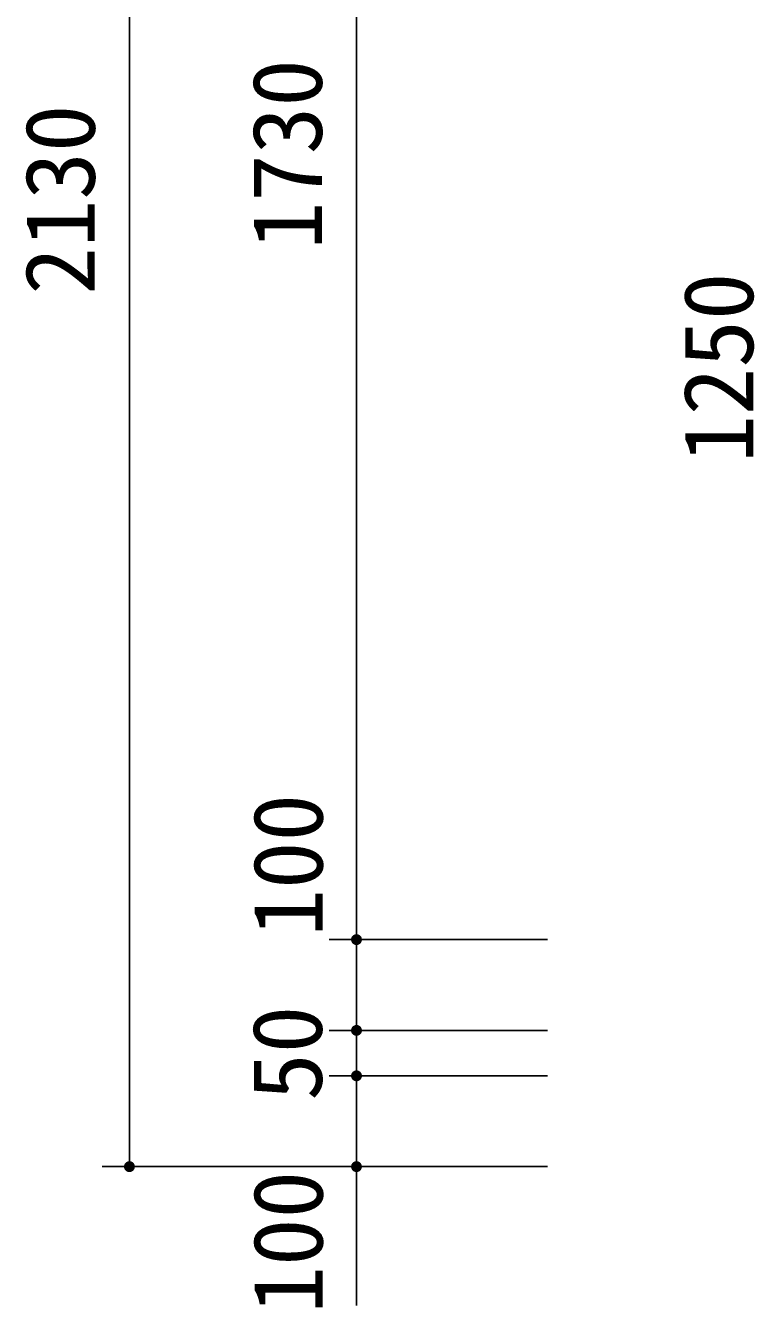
# Model space of a CAD drawing. Units: millimetres, scale not verified. Extents: x -8910 to 8910, y -6308 to 6308.
# Drawn here: x -517 to 285, y -3019 to -1608 of the extents above; entities that cross this region are included whole.
import ezdxf
from ezdxf.enums import TextEntityAlignment as Align

# ---------------------------------------------------------------- set-up
doc = ezdxf.new("R2010")
doc.units = ezdxf.units.MM
doc.header["$LTSCALE"] = 30
doc.layers.add('0-0_製作', color=5, linetype='Continuous', lineweight=25)
doc.layers.add('0-5_空気管', color=3, linetype='Continuous', lineweight=25)
doc.styles.add('ＭＳ ゴシック', font='')
doc.styles.get('ＭＳ ゴシック').set_extended_font_data('MS Gothic')

msp = doc.modelspace()

# ---------------------------------------------------------------- linework, layer by layer
at = {"layer": '0-0_製作', "color": 2}
for p, q in [((-182.66, -2614.39), (57.49, -2614.39)), ((-182.66, -2714.39), (57.49, -2714.39)), ((-182.66, -2764.39), (57.49, -2764.39)), ((-432.66, -2864.39), (-152.66, -2864.39)), ((-182.66, -2864.39), (57.49, -2864.39)), ((-152.66, -2864.39), (-152.66, -3017.44))]:
    msp.add_line(p, q, dxfattribs=at)
at = {"layer": '0-0_製作'}
for points in [[(-158.64, -2614.01), (-152.66, -2608.39), (-152.66, -2614.39)], [(-158.55, -2613.26), (-152.66, -2608.39), (-158.64, -2614.01)], [(-158.36, -2612.53), (-152.66, -2608.39), (-158.55, -2613.26)], [(-158.09, -2611.83), (-152.66, -2608.39), (-158.36, -2612.53)], [(-157.72, -2611.17), (-152.66, -2608.39), (-158.09, -2611.83)], [(-157.28, -2610.56), (-152.66, -2608.39), (-157.72, -2611.17)], [(-156.76, -2610.01), (-152.66, -2608.39), (-157.28, -2610.56)], [(-156.18, -2609.53), (-152.66, -2608.39), (-156.76, -2610.01)], [(-155.55, -2609.13), (-152.66, -2608.39), (-156.18, -2609.53)], [(-154.86, -2608.81), (-152.66, -2608.39), (-155.55, -2609.13)], [(-154.15, -2608.58), (-152.66, -2608.39), (-154.86, -2608.81)], [(-153.41, -2608.43), (-152.66, -2608.39), (-154.15, -2608.58)], [(-152.66, -2608.39), (-146.66, -2614.39), (-152.66, -2614.39)], [(-152.66, -2608.39), (-146.7, -2613.64), (-146.66, -2614.39)], [(-152.66, -2608.39), (-146.84, -2612.9), (-146.7, -2613.64)], [(-152.66, -2608.39), (-147.08, -2612.18), (-146.84, -2612.9)], [(-152.66, -2608.39), (-147.4, -2611.5), (-147.08, -2612.18)], [(-152.66, -2608.39), (-147.8, -2610.86), (-147.4, -2611.5)], [(-152.66, -2608.39), (-148.28, -2610.28), (-147.8, -2610.86)], [(-152.66, -2608.39), (-148.83, -2609.76), (-148.28, -2610.28)], [(-152.66, -2608.39), (-149.44, -2609.32), (-148.83, -2609.76)], [(-152.66, -2608.39), (-150.1, -2608.96), (-149.44, -2609.32)], [(-152.66, -2608.39), (-150.8, -2608.68), (-150.1, -2608.96)], [(-152.66, -2608.39), (-151.53, -2608.49), (-150.8, -2608.68)], [(-152.66, -2608.39), (-152.28, -2608.4), (-151.53, -2608.49)], [(-158.64, -2614.01), (-152.66, -2614.39), (-158.66, -2614.39)], [(-158.66, -2614.39), (-152.66, -2614.39), (-158.61, -2615.14)], [(-158.61, -2615.14), (-152.66, -2614.39), (-158.47, -2615.88)], [(-158.47, -2615.88), (-152.66, -2614.39), (-158.23, -2616.6)], [(-158.23, -2616.6), (-152.66, -2614.39), (-157.91, -2617.28)], [(-157.91, -2617.28), (-152.66, -2614.39), (-157.51, -2617.91)], [(-157.51, -2617.91), (-152.66, -2614.39), (-157.03, -2618.49)], [(-157.03, -2618.49), (-152.66, -2614.39), (-156.48, -2619.01)], [(-156.48, -2619.01), (-152.66, -2614.39), (-155.87, -2619.45)], [(-155.87, -2619.45), (-152.66, -2614.39), (-155.21, -2619.82)], [(-155.21, -2619.82), (-152.66, -2614.39), (-154.51, -2620.09)], [(-154.51, -2620.09), (-152.66, -2614.39), (-153.78, -2620.28)], [(-153.78, -2620.28), (-152.66, -2614.39), (-152.66, -2620.39)], [(-153.78, -2620.28), (-152.66, -2620.39), (-153.03, -2620.38)], [(-152.66, -2614.39), (-151.9, -2620.34), (-152.66, -2620.39)], [(-152.66, -2614.39), (-151.16, -2620.2), (-151.9, -2620.34)], [(-152.66, -2614.39), (-150.45, -2619.97), (-151.16, -2620.2)], [(-152.66, -2614.39), (-149.77, -2619.65), (-150.45, -2619.97)], [(-152.66, -2614.39), (-149.13, -2619.24), (-149.77, -2619.65)], [(-152.66, -2614.39), (-148.55, -2618.76), (-149.13, -2619.24)], [(-152.66, -2614.39), (-148.03, -2618.21), (-148.55, -2618.76)], [(-152.66, -2614.39), (-147.59, -2617.6), (-148.03, -2618.21)], [(-152.66, -2614.39), (-147.23, -2616.94), (-147.59, -2617.6)], [(-152.66, -2614.39), (-146.95, -2616.24), (-147.23, -2616.94)], [(-152.66, -2614.39), (-146.76, -2615.51), (-146.95, -2616.24)], [(-152.66, -2614.39), (-146.67, -2614.76), (-146.76, -2615.51)], [(-152.66, -2614.39), (-146.66, -2614.39), (-146.67, -2614.76)], [(-158.64, -2714.01), (-152.66, -2708.39), (-152.66, -2714.39)], [(-158.55, -2713.26), (-152.66, -2708.39), (-158.64, -2714.01)], [(-158.36, -2712.53), (-152.66, -2708.39), (-158.55, -2713.26)], [(-158.09, -2711.83), (-152.66, -2708.39), (-158.36, -2712.53)], [(-157.72, -2711.17), (-152.66, -2708.39), (-158.09, -2711.83)], [(-157.28, -2710.56), (-152.66, -2708.39), (-157.72, -2711.17)], [(-156.76, -2710.01), (-152.66, -2708.39), (-157.28, -2710.56)], [(-156.18, -2709.53), (-152.66, -2708.39), (-156.76, -2710.01)], [(-155.55, -2709.13), (-152.66, -2708.39), (-156.18, -2709.53)], [(-154.86, -2708.81), (-152.66, -2708.39), (-155.55, -2709.13)], [(-154.15, -2708.58), (-152.66, -2708.39), (-154.86, -2708.81)], [(-153.41, -2708.43), (-152.66, -2708.39), (-154.15, -2708.58)], [(-152.66, -2708.39), (-146.66, -2714.39), (-152.66, -2714.39)], [(-152.66, -2708.39), (-146.7, -2713.64), (-146.66, -2714.39)], [(-152.66, -2708.39), (-146.84, -2712.89), (-146.7, -2713.64)], [(-152.66, -2708.39), (-147.08, -2712.18), (-146.84, -2712.89)], [(-152.66, -2708.39), (-147.4, -2711.5), (-147.08, -2712.18)], [(-152.66, -2708.39), (-147.8, -2710.86), (-147.4, -2711.5)], [(-152.66, -2708.39), (-148.28, -2710.28), (-147.8, -2710.86)], [(-152.66, -2708.39), (-148.83, -2709.76), (-148.28, -2710.28)], [(-152.66, -2708.39), (-149.44, -2709.32), (-148.83, -2709.76)], [(-152.66, -2708.39), (-150.1, -2708.96), (-149.44, -2709.32)], [(-152.66, -2708.39), (-150.8, -2708.68), (-150.1, -2708.96)], [(-152.66, -2708.39), (-151.53, -2708.49), (-150.8, -2708.68)], [(-152.66, -2708.39), (-152.28, -2708.4), (-151.53, -2708.49)], [(-158.64, -2714.01), (-152.66, -2714.39), (-158.66, -2714.39)], [(-158.66, -2714.39), (-152.66, -2714.39), (-158.61, -2715.14)], [(-158.61, -2715.14), (-152.66, -2714.39), (-158.47, -2715.88)], [(-158.47, -2715.88), (-152.66, -2714.39), (-158.23, -2716.6)], [(-158.23, -2716.6), (-152.66, -2714.39), (-157.91, -2717.28)], [(-157.91, -2717.28), (-152.66, -2714.39), (-157.51, -2717.91)], [(-157.51, -2717.91), (-152.66, -2714.39), (-157.03, -2718.49)], [(-157.03, -2718.49), (-152.66, -2714.39), (-156.48, -2719.01)], [(-156.48, -2719.01), (-152.66, -2714.39), (-155.87, -2719.45)], [(-155.87, -2719.45), (-152.66, -2714.39), (-155.21, -2719.82)], [(-155.21, -2719.82), (-152.66, -2714.39), (-154.51, -2720.09)], [(-154.51, -2720.09), (-152.66, -2714.39), (-153.78, -2720.28)], [(-153.78, -2720.28), (-152.66, -2714.39), (-152.66, -2720.39)], [(-153.78, -2720.28), (-152.66, -2720.39), (-153.03, -2720.38)], [(-152.66, -2714.39), (-151.9, -2720.34), (-152.66, -2720.39)], [(-152.66, -2714.39), (-151.16, -2720.2), (-151.9, -2720.34)], [(-152.66, -2714.39), (-150.45, -2719.97), (-151.16, -2720.2)], [(-152.66, -2714.39), (-149.77, -2719.64), (-150.45, -2719.97)], [(-152.66, -2714.39), (-149.13, -2719.24), (-149.77, -2719.64)], [(-152.66, -2714.39), (-148.55, -2718.76), (-149.13, -2719.24)], [(-152.66, -2714.39), (-148.03, -2718.21), (-148.55, -2718.76)], [(-152.66, -2714.39), (-147.59, -2717.6), (-148.03, -2718.21)], [(-152.66, -2714.39), (-147.23, -2716.94), (-147.59, -2717.6)], [(-152.66, -2714.39), (-146.95, -2716.24), (-147.23, -2716.94)], [(-152.66, -2714.39), (-146.76, -2715.51), (-146.95, -2716.24)], [(-152.66, -2714.39), (-146.67, -2714.76), (-146.76, -2715.51)], [(-152.66, -2714.39), (-146.66, -2714.39), (-146.67, -2714.76)], [(-158.64, -2764.01), (-152.66, -2764.39), (-158.66, -2764.39)], [(-158.66, -2764.39), (-152.66, -2764.39), (-158.61, -2765.14)], [(-158.64, -2764.01), (-152.66, -2758.39), (-152.66, -2764.39)], [(-158.55, -2763.26), (-152.66, -2758.39), (-158.64, -2764.01)], [(-158.61, -2765.14), (-152.66, -2764.39), (-158.47, -2765.88)], [(-158.36, -2762.53), (-152.66, -2758.39), (-158.55, -2763.26)], [(-158.47, -2765.88), (-152.66, -2764.39), (-158.23, -2766.6)], [(-158.09, -2761.83), (-152.66, -2758.39), (-158.36, -2762.53)], [(-158.23, -2766.6), (-152.66, -2764.39), (-157.91, -2767.28)], [(-157.72, -2761.17), (-152.66, -2758.39), (-158.09, -2761.83)], [(-157.91, -2767.28), (-152.66, -2764.39), (-157.51, -2767.91)], [(-157.28, -2760.56), (-152.66, -2758.39), (-157.72, -2761.17)], [(-157.51, -2767.91), (-152.66, -2764.39), (-157.03, -2768.49)], [(-156.76, -2760.01), (-152.66, -2758.39), (-157.28, -2760.56)], [(-157.03, -2768.49), (-152.66, -2764.39), (-156.48, -2769.01)], [(-156.18, -2759.53), (-152.66, -2758.39), (-156.76, -2760.01)], [(-156.48, -2769.01), (-152.66, -2764.39), (-155.87, -2769.45)], [(-155.55, -2759.13), (-152.66, -2758.39), (-156.18, -2759.53)], [(-155.87, -2769.45), (-152.66, -2764.39), (-155.21, -2769.82)], [(-154.86, -2758.81), (-152.66, -2758.39), (-155.55, -2759.13)], [(-155.21, -2769.82), (-152.66, -2764.39), (-154.51, -2770.09)], [(-154.15, -2758.58), (-152.66, -2758.39), (-154.86, -2758.81)], [(-154.51, -2770.09), (-152.66, -2764.39), (-153.78, -2770.28)], [(-153.41, -2758.43), (-152.66, -2758.39), (-154.15, -2758.58)], [(-153.78, -2770.28), (-152.66, -2764.39), (-152.66, -2770.39)], [(-152.66, -2758.39), (-146.66, -2764.39), (-152.66, -2764.39)], [(-152.66, -2758.39), (-146.7, -2763.64), (-146.66, -2764.39)], [(-152.66, -2758.39), (-146.84, -2762.9), (-146.7, -2763.64)], [(-152.66, -2758.39), (-147.08, -2762.18), (-146.84, -2762.9)], [(-152.66, -2758.39), (-147.4, -2761.5), (-147.08, -2762.18)], [(-152.66, -2758.39), (-147.8, -2760.86), (-147.4, -2761.5)], [(-152.66, -2758.39), (-148.28, -2760.28), (-147.8, -2760.86)], [(-152.66, -2758.39), (-148.83, -2759.76), (-148.28, -2760.28)], [(-152.66, -2758.39), (-149.44, -2759.32), (-148.83, -2759.76)], [(-152.66, -2758.39), (-150.1, -2758.96), (-149.44, -2759.32)], [(-152.66, -2758.39), (-150.8, -2758.68), (-150.1, -2758.96)], [(-152.66, -2758.39), (-151.53, -2758.49), (-150.8, -2758.68)], [(-152.66, -2758.39), (-152.28, -2758.4), (-151.53, -2758.49)], [(-152.66, -2764.39), (-151.9, -2770.34), (-152.66, -2770.39)], [(-152.66, -2764.39), (-151.16, -2770.2), (-151.9, -2770.34)], [(-152.66, -2764.39), (-150.45, -2769.97), (-151.16, -2770.2)], [(-152.66, -2764.39), (-149.77, -2769.65), (-150.45, -2769.97)], [(-152.66, -2764.39), (-149.13, -2769.24), (-149.77, -2769.65)], [(-152.66, -2764.39), (-148.55, -2768.76), (-149.13, -2769.24)], [(-152.66, -2764.39), (-148.03, -2768.21), (-148.55, -2768.76)], [(-152.66, -2764.39), (-147.59, -2767.6), (-148.03, -2768.21)], [(-152.66, -2764.39), (-147.23, -2766.94), (-147.59, -2767.6)], [(-152.66, -2764.39), (-146.95, -2766.24), (-147.23, -2766.94)], [(-152.66, -2764.39), (-146.76, -2765.51), (-146.95, -2766.24)], [(-152.66, -2764.39), (-146.67, -2764.76), (-146.76, -2765.51)], [(-152.66, -2764.39), (-146.66, -2764.39), (-146.67, -2764.76)], [(-153.78, -2770.28), (-152.66, -2770.39), (-153.03, -2770.38)], [(-408.64, -2864.01), (-402.66, -2864.39), (-408.66, -2864.39)], [(-408.66, -2864.39), (-402.66, -2864.39), (-408.61, -2865.14)], [(-408.55, -2863.26), (-402.66, -2864.39), (-408.64, -2864.01)], [(-408.61, -2865.14), (-402.66, -2864.39), (-408.47, -2865.88)], [(-408.55, -2863.26), (-402.66, -2858.39), (-402.66, -2864.39)], [(-408.36, -2862.53), (-402.66, -2858.39), (-408.55, -2863.26)], [(-408.47, -2865.88), (-402.66, -2864.39), (-408.23, -2866.6)], [(-408.09, -2861.83), (-402.66, -2858.39), (-408.36, -2862.53)], [(-408.23, -2866.6), (-402.66, -2864.39), (-407.91, -2867.28)], [(-407.72, -2861.17), (-402.66, -2858.39), (-408.09, -2861.83)], [(-407.91, -2867.28), (-402.66, -2864.39), (-407.51, -2867.91)], [(-407.28, -2860.56), (-402.66, -2858.39), (-407.72, -2861.17)], [(-407.51, -2867.91), (-402.66, -2864.39), (-407.03, -2868.49)], [(-406.76, -2860.01), (-402.66, -2858.39), (-407.28, -2860.56)], [(-407.03, -2868.49), (-402.66, -2864.39), (-406.48, -2869.01)], [(-406.18, -2859.53), (-402.66, -2858.39), (-406.76, -2860.01)], [(-406.48, -2869.01), (-402.66, -2864.39), (-405.87, -2869.45)], [(-405.55, -2859.13), (-402.66, -2858.39), (-406.18, -2859.53)], [(-405.87, -2869.45), (-402.66, -2864.39), (-405.21, -2869.82)], [(-404.86, -2858.81), (-402.66, -2858.39), (-405.55, -2859.13)], [(-405.21, -2869.82), (-402.66, -2864.39), (-404.51, -2870.09)], [(-404.15, -2858.58), (-402.66, -2858.39), (-404.86, -2858.81)], [(-404.51, -2870.09), (-402.66, -2864.39), (-402.66, -2870.39)], [(-403.41, -2858.43), (-402.66, -2858.39), (-404.15, -2858.58)], [(-402.66, -2858.39), (-396.66, -2864.39), (-402.66, -2864.39)], [(-402.66, -2858.39), (-396.7, -2863.63), (-396.66, -2864.39)], [(-402.66, -2858.39), (-396.84, -2862.89), (-396.7, -2863.63)], [(-402.66, -2858.39), (-397.08, -2862.18), (-396.84, -2862.89)], [(-402.66, -2858.39), (-397.4, -2861.5), (-397.08, -2862.18)], [(-402.66, -2858.39), (-397.8, -2860.86), (-397.4, -2861.5)], [(-402.66, -2858.39), (-398.28, -2860.28), (-397.8, -2860.86)], [(-402.66, -2858.39), (-398.83, -2859.76), (-398.28, -2860.28)], [(-402.66, -2858.39), (-399.44, -2859.32), (-398.83, -2859.76)], [(-402.66, -2858.39), (-400.1, -2858.96), (-399.44, -2859.32)], [(-402.66, -2858.39), (-400.8, -2858.68), (-400.1, -2858.96)], [(-402.66, -2858.39), (-401.53, -2858.49), (-400.8, -2858.68)], [(-402.28, -2858.4), (-401.53, -2858.49), (-402.66, -2858.39)], [(-402.66, -2864.39), (-401.9, -2870.34), (-402.66, -2870.39)], [(-402.66, -2864.39), (-401.16, -2870.2), (-401.9, -2870.34)], [(-402.66, -2864.39), (-400.45, -2869.97), (-401.16, -2870.2)], [(-402.66, -2864.39), (-399.77, -2869.64), (-400.45, -2869.97)], [(-402.66, -2864.39), (-399.13, -2869.24), (-399.77, -2869.64)], [(-402.66, -2864.39), (-398.55, -2868.76), (-399.13, -2869.24)], [(-402.66, -2864.39), (-398.03, -2868.21), (-398.55, -2868.76)], [(-402.66, -2864.39), (-397.59, -2867.6), (-398.03, -2868.21)], [(-402.66, -2864.39), (-397.23, -2866.94), (-397.59, -2867.6)], [(-402.66, -2864.39), (-396.95, -2866.24), (-397.23, -2866.94)], [(-402.66, -2864.39), (-396.76, -2865.51), (-396.95, -2866.24)], [(-402.66, -2864.39), (-396.67, -2864.76), (-396.76, -2865.51)], [(-396.66, -2864.39), (-396.67, -2864.76), (-402.66, -2864.39)], [(-158.64, -2864.01), (-152.66, -2864.39), (-158.66, -2864.39)], [(-158.66, -2864.39), (-152.66, -2864.39), (-158.61, -2865.14)], [(-158.64, -2864.01), (-152.66, -2858.39), (-152.66, -2864.39)], [(-158.55, -2863.26), (-152.66, -2858.39), (-158.64, -2864.01)], [(-158.61, -2865.14), (-152.66, -2864.39), (-158.47, -2865.88)], [(-158.36, -2862.53), (-152.66, -2858.39), (-158.55, -2863.26)], [(-158.47, -2865.88), (-152.66, -2864.39), (-158.23, -2866.6)], [(-158.09, -2861.83), (-152.66, -2858.39), (-158.36, -2862.53)], [(-158.23, -2866.6), (-152.66, -2864.39), (-157.91, -2867.28)], [(-157.72, -2861.17), (-152.66, -2858.39), (-158.09, -2861.83)], [(-157.91, -2867.28), (-152.66, -2864.39), (-157.51, -2867.91)], [(-157.28, -2860.56), (-152.66, -2858.39), (-157.72, -2861.17)], [(-157.51, -2867.91), (-152.66, -2864.39), (-157.03, -2868.49)], [(-156.76, -2860.01), (-152.66, -2858.39), (-157.28, -2860.56)], [(-157.03, -2868.49), (-152.66, -2864.39), (-156.48, -2869.01)], [(-156.18, -2859.53), (-152.66, -2858.39), (-156.76, -2860.01)], [(-156.48, -2869.01), (-152.66, -2864.39), (-155.87, -2869.45)], [(-155.55, -2859.13), (-152.66, -2858.39), (-156.18, -2859.53)], [(-155.87, -2869.45), (-152.66, -2864.39), (-155.21, -2869.82)], [(-154.86, -2858.81), (-152.66, -2858.39), (-155.55, -2859.13)], [(-155.21, -2869.82), (-152.66, -2864.39), (-154.51, -2870.09)], [(-154.15, -2858.58), (-152.66, -2858.39), (-154.86, -2858.81)], [(-154.51, -2870.09), (-152.66, -2864.39), (-153.78, -2870.28)], [(-153.41, -2858.43), (-152.66, -2858.39), (-154.15, -2858.58)], [(-153.78, -2870.28), (-152.66, -2864.39), (-152.66, -2870.39)], [(-152.66, -2858.39), (-146.66, -2864.39), (-152.66, -2864.39)], [(-152.66, -2858.39), (-146.7, -2863.63), (-146.66, -2864.39)], [(-152.66, -2858.39), (-146.84, -2862.89), (-146.7, -2863.63)], [(-152.66, -2858.39), (-147.08, -2862.18), (-146.84, -2862.89)], [(-152.66, -2858.39), (-147.4, -2861.5), (-147.08, -2862.18)], [(-152.66, -2858.39), (-147.8, -2860.86), (-147.4, -2861.5)], [(-152.66, -2858.39), (-148.28, -2860.28), (-147.8, -2860.86)], [(-152.66, -2858.39), (-148.83, -2859.76), (-148.28, -2860.28)], [(-152.66, -2858.39), (-149.44, -2859.32), (-148.83, -2859.76)], [(-152.66, -2858.39), (-150.1, -2858.96), (-149.44, -2859.32)], [(-152.66, -2858.39), (-150.8, -2858.68), (-150.1, -2858.96)], [(-152.66, -2858.39), (-151.53, -2858.49), (-150.8, -2858.68)], [(-152.66, -2858.39), (-152.28, -2858.4), (-151.53, -2858.49)], [(-152.66, -2864.39), (-151.9, -2870.34), (-152.66, -2870.39)], [(-152.66, -2864.39), (-151.16, -2870.2), (-151.9, -2870.34)], [(-152.66, -2864.39), (-150.45, -2869.97), (-151.16, -2870.2)], [(-152.66, -2864.39), (-149.77, -2869.64), (-150.45, -2869.97)], [(-152.66, -2864.39), (-149.13, -2869.24), (-149.77, -2869.64)], [(-152.66, -2864.39), (-148.55, -2868.76), (-149.13, -2869.24)], [(-152.66, -2864.39), (-148.03, -2868.21), (-148.55, -2868.76)], [(-152.66, -2864.39), (-147.59, -2867.6), (-148.03, -2868.21)], [(-152.66, -2864.39), (-147.23, -2866.94), (-147.59, -2867.6)], [(-152.66, -2864.39), (-146.95, -2866.24), (-147.23, -2866.94)], [(-152.66, -2864.39), (-146.76, -2865.51), (-146.95, -2866.24)], [(-152.66, -2864.39), (-146.67, -2864.76), (-146.76, -2865.51)], [(-152.66, -2864.39), (-146.66, -2864.39), (-146.67, -2864.76)], [(-404.51, -2870.09), (-403.03, -2870.37), (-403.78, -2870.28)], [(-404.51, -2870.09), (-402.66, -2870.39), (-403.03, -2870.37)], [(-153.78, -2870.28), (-152.66, -2870.39), (-153.03, -2870.37)]]:
    msp.add_solid(points, dxfattribs=at)
at = {"layer": '0-5_空気管', "color": 2}
for p, q in [((-402.66, -734.39), (-402.66, -2864.39)), ((-152.66, -884.39), (-152.66, -2614.39)), ((-152.66, -2614.39), (-152.66, -2714.39)), ((-152.66, -2714.39), (-152.66, -2764.39)), ((-152.66, -2764.39), (-152.66, -2864.39))]:
    msp.add_line(p, q, dxfattribs=at)

# ---------------------------------------------------------------- texts
at = {"layer": '0-0_製作', "color": 4, "style": 'ＭＳ ゴシック'}
for s, p in [('2130', (-417.66, -1904.39)), ('100', (-166.81, -2611.09)), ('50', (-167.66, -2791.89)), ('100', (-166.81, -3026.14))]:
    msp.add_text(s, height=76.98, rotation=90, dxfattribs=at).set_placement(p, align=Align.BOTTOM_LEFT)
at = {"layer": '0-5_空気管', "color": 4, "style": 'ＭＳ ゴシック'}
for s, p in [('1730', (-167.66, -1854.39)), ('1250', (307.19, -2089.39))]:
    msp.add_text(s, height=76.98, rotation=90, dxfattribs=at).set_placement(p, align=Align.BOTTOM_LEFT)

doc.saveas('drawing.dxf')
